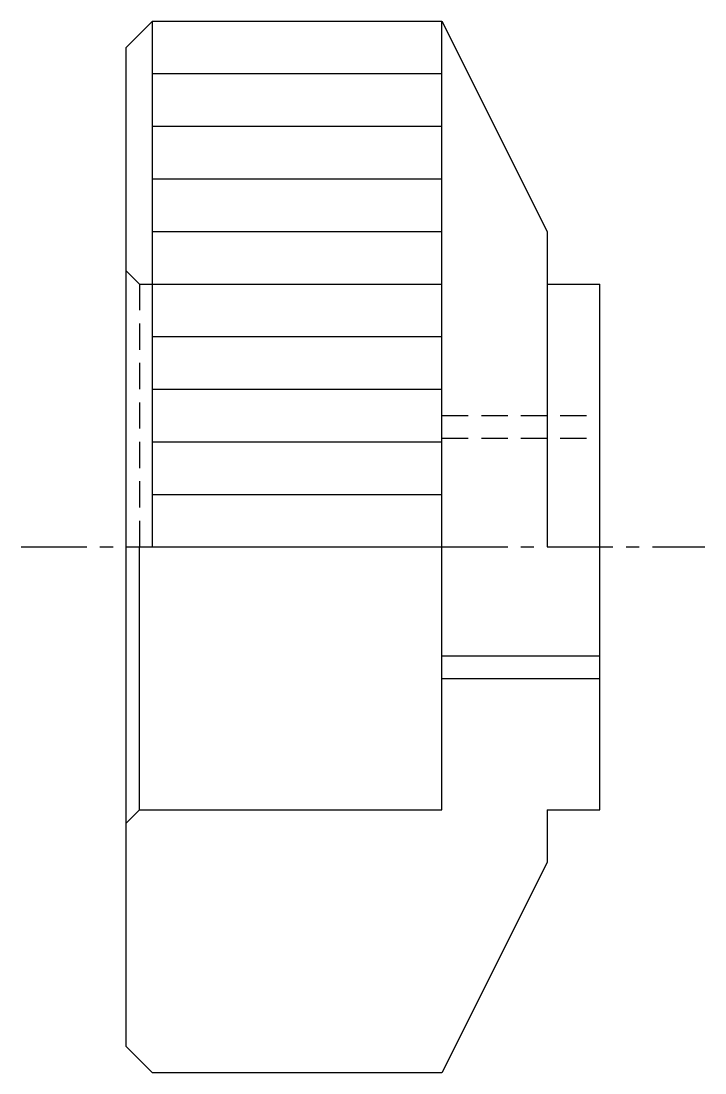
# Model space of a CAD drawing. Extents: x 10.3 to 61, y 10 to 60.
# Drawn here: x 48 to 61, y 40 to 60 of the extents above; entities outside this region: 2.
import ezdxf

# ---------------------------------------------------------------- set-up
doc = ezdxf.new("R2010")
doc.units = 0
doc.linetypes.add('CENTER', pattern=[2, 1.25, -0.25, 0.25, -0.25])
doc.linetypes.add('DASHED', pattern=[0.75, 0.5, -0.25])
doc.layers.get('0').update_dxf_attribs({"linetype": 'CONTINUOUS'})
doc.layers.add('CENTER', color=1, linetype='CENTER')
doc.styles.get("Standard").update_dxf_attribs({"font": 'txt.shx'})

msp = doc.modelspace()

# ---------------------------------------------------------------- linework, layer by layer
at = {"color": 7, "linetype": 'CONTINUOUS'}
for p, q in [((50.5, 60), (50, 59.5)), ((50.5, 60), (56, 60)), ((50.5, 50), (50.5, 60)), ((56, 60), (58, 56)), ((56, 50), (56, 60)), ((50, 40.5), (50, 59.5)), ((50.5, 59), (56, 59)), ((50.5, 58), (56, 58)), ((50.5, 57), (56, 57)), ((50.5, 56), (56, 56)), ((58, 56), (58, 50)), ((50.5, 55), (56, 55)), ((58, 55), (59, 55)), ((59, 45), (59, 55)), ((50.5, 54), (56, 54)), ((50.5, 53), (56, 53)), ((50.5, 52), (56, 52)), ((50.5, 51), (56, 51)), ((50.25, 45), (50.25, 50)), ((50.5, 50), (56, 50)), ((56, 45), (56, 50)), ((56, 47.5), (59, 47.5)), ((50.25, 45), (56, 45)), ((58, 45), (59, 45)), ((58, 45), (58, 44)), ((50.25, 45), (50, 44.75)), ((58, 44), (56, 40)), ((50.5, 40), (50, 40.5)), ((56, 40), (50.5, 40))]:
    msp.add_line(p, q, dxfattribs=at)
at = {"color": 3, "linetype": 'DASHED'}
for p, q in [((50.25, 55), (50, 55.25)), ((50.25, 55), (56, 55)), ((50.25, 55), (50.25, 50)), ((56, 52.5), (59, 52.5)), ((56, 52.067), (59, 52.067))]:
    msp.add_line(p, q, dxfattribs=at)
at = {"color": 3, "linetype": 'CONTINUOUS'}
msp.add_line((56, 47.933), (59, 47.933), dxfattribs=at)
at = {"layer": 'CENTER', "color": 1, "linetype": 'CENTER'}
msp.add_line((48, 50), (61, 50), dxfattribs=at)

# ---------------------------------------------------------------- texts
at = {"color": 7, "linetype": 'CONTINUOUS'}
for p in [(10, 20), (10, 10)]:
    msp.add_text('NKOSJN5', height=2, dxfattribs=at).set_placement(p)

doc.saveas('drawing.dxf')
